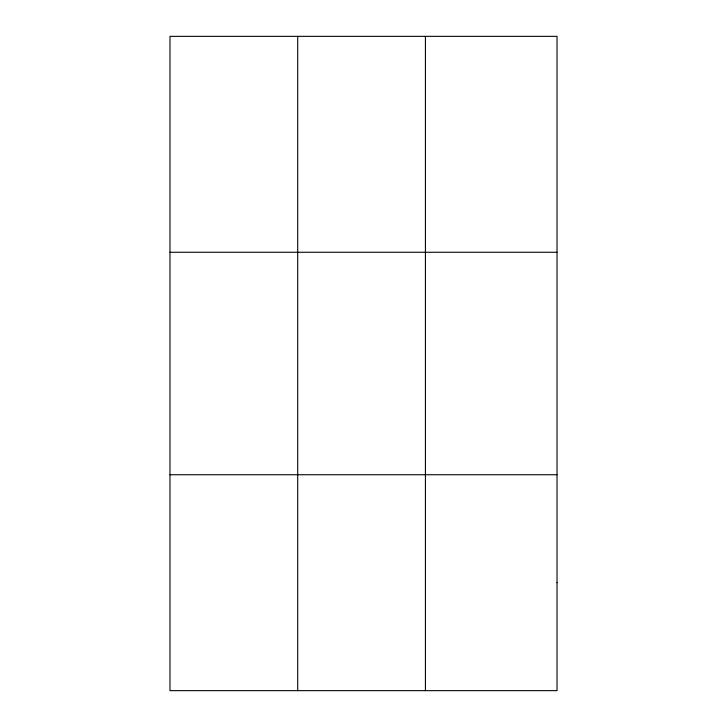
<?xml version="1.0" encoding="UTF-8"?>
<svg xmlns="http://www.w3.org/2000/svg" width="727" height="727" viewBox="0 0 727 727"><rect width="100%" height="100%" fill="white"/><g stroke="black" fill="none" stroke-linecap="round" stroke-linejoin="round"><path stroke-width="1.09" d="M297.707 690.65L297.707 36.35M425.431 690.65L425.431 36.35M169.973 252.269L557.027 252.269M169.973 474.731L557.027 474.731M557.027 582.691L557.027 690.65L169.973 690.65L169.973 36.35L557.027 36.35L557.027 582.691"/></g></svg>
